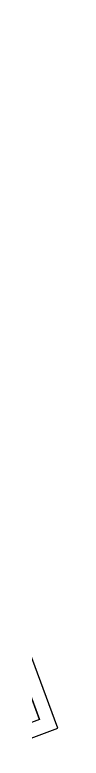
# Model space of a CAD drawing. Extents: x 12199666 to 24617114, y 1197707 to 2548648.
# Drawn here: x 12330574.1 to 12330576.9, y 1272112.7 to 1272216.6 of the extents above; entities that cross this region are included whole.
import ezdxf

# ---------------------------------------------------------------- set-up
doc = ezdxf.new("R2010")
doc.units = 0
doc.header["$LTSCALE"] = 10
doc.header["$MEASUREMENT"] = 0
doc.layers.add('TX-PLAN-T1-F11$0$_EDO-ALUMINIUM-SECTION', color=90, linetype='Continuous', lineweight=30)
doc.layers.add('TX-PLAN-T1-F11$0$F-Alum', color=4, linetype='Continuous')

# ---------------------------------------------------------------- blocks, each defined once
blk = doc.blocks.new('*U193')
at = {"layer": 'TX-PLAN-T1-F11$0$F-Alum'}
for points in [[(474.8, -613.07), (386.1, -664.32), (386.1, -664.32), (388.7, -662.82)], [(388.7, -662.82), (386.1, -664.32), (383.23, -659.34)], [(379.34, -656.61), (385.37, -667.05), (477.53, -613.8)]]:
    blk.add_lwpolyline(points, dxfattribs=at)
blk = doc.blocks.new('TX-PLAN-T1-F11$0$A$C21521A5F')
at = {"rotation": 90}
blk.add_blockref('*U193', (388.72, 16760.22, 0), dxfattribs=at)
blk = doc.blocks.new('TX-PLAN-T1-F11$0$标准层幕墙0118')
at = {"color": 3}
blk.add_blockref('TX-PLAN-T1-F11$0$A$C21521A5F', (32561.28, 9139.78, 0), dxfattribs=at)
blk = doc.blocks.new('TX-PLAN-T1-F11')
at = {"layer": 'TX-PLAN-T1-F11$0$_EDO-ALUMINIUM-SECTION', "rotation": 350.4236156863823}
blk.add_blockref('TX-PLAN-T1-F11$0$标准层幕墙0118', (12293055.45, 1251790.44), dxfattribs=at)

msp = doc.modelspace()

# ---------------------------------------------------------------- block references
msp.add_blockref('TX-PLAN-T1-F11', (0, 0))

doc.saveas('drawing.dxf')
